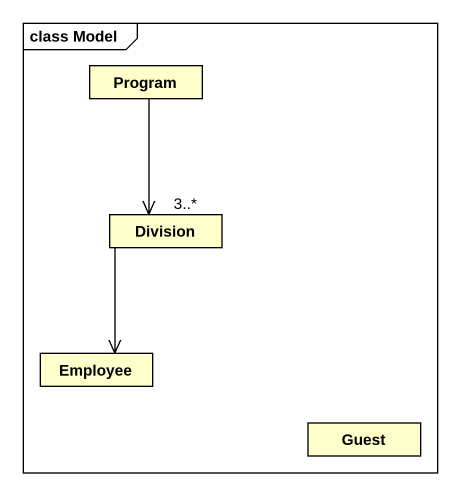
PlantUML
@startuml
mainframe class Model
hide circle
hide empty members
class Program
class Division
class Employee
class Guest
Program --> "3..*" Division
Division --> Employee
@enduml
